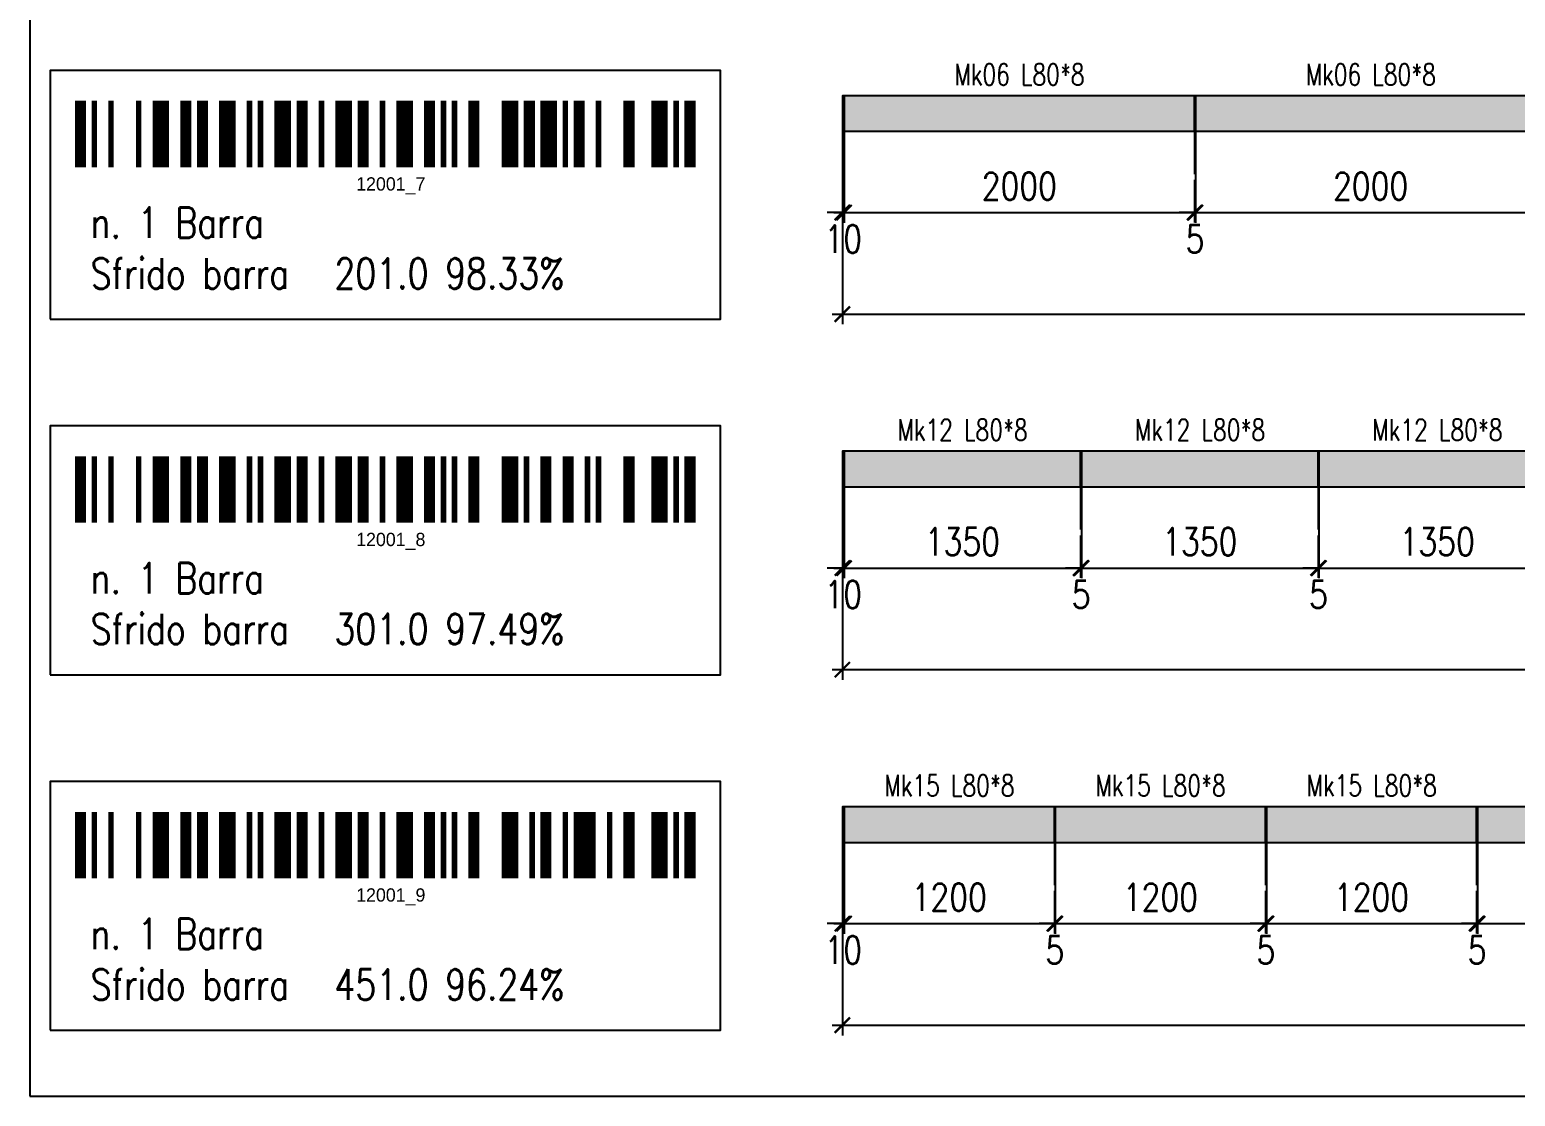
# Model space of a CAD drawing. Header units: millimetres. Extents: x -56 to 421004, y -1 to 91234.
# Drawn here: x 168088 to 176567, y 66304 to 72392 of the extents above; entities that cross this region are included whole.
import ezdxf
from ezdxf.enums import TextEntityAlignment as Align

# ---------------------------------------------------------------- set-up
doc = ezdxf.new("R2010")
doc.units = ezdxf.units.MM
doc.styles.add('EasyCutStyle', font='romans.shx', dxfattribs={"width": 0.8})
doc.styles.add('EasyCutStyleOptimezeBars', font='Romans.shx', dxfattribs={"width": 0.8})
doc.dimstyles.new('EasyCutDimOptimezeBars', dxfattribs={"dimscale": 57.971, "dimtxt": 2.7, "dimasz": 1.5, "dimexe": 1, "dimexo": 0, "dimgap": 1.25, "dimtad": 1, "dimdec": 1, "dimrnd": 0.5, "dimzin": 12, "dimdsep": 46, "dimtxsty": 'EasyCutStyleOptimezeBars', "dimblk": 'ARCHTICK', "dimblk1": 'ARCHTICK', "dimblk2": 'ARCHTICK', "dimcen": 1, "dimdle": 1, "dimclrd": 1, "dimclre": 1, "dimclrt": 3, "dimadec": 3, "dimazin": 0, "dimtfac": 1, "dimtdec": 1, "dimtix": 1, "dimtmove": 0, "dimatfit": 3, "dimfxl": 1, "dimtfill": 1, "dimtolj": 1, "dimtzin": 0, "dimarcsym": 0})

# ---------------------------------------------------------------- blocks, each defined once
blk = doc.blocks.new('BARCODE128_12001_7')
at = {"linetype": 'Continuous'}
for points, const_width in [([(15.5, 0), (15.5, 12)], 3), ([(27.5, 0), (27.5, 12)], 3), ([(37.5, 0), (37.5, 12)], 3), ([(48.5, 0), (48.5, 12)], 3), ([(59.5, 0), (59.5, 12)], 3), ([(78.5, 0), (78.5, 12)], 3), ([(85.5, 0), (85.5, 12)], 3), ([(105.5, 0), (105.5, 12)], 3), ([(1, 0), (1, 12)], 2), ([(3.5, 0), (3.5, 12)], 1), ([(6.5, 0), (6.5, 12)], 1), ([(11.5, 0), (11.5, 12)], 1), ([(20, 0), (20, 12)], 2), ([(23, 0), (23, 12)], 2), ([(31.5, 0), (31.5, 12)], 1), ([(33.5, 0), (33.5, 12)], 1), ([(41, 0), (41, 12)], 2), ([(44.5, 0), (44.5, 12)], 1), ([(52, 0), (52, 12)], 2), ([(55.5, 0), (55.5, 12)], 1), ([(64, 0), (64, 12)], 2), ([(66.5, 0), (66.5, 12)], 1), ([(68.5, 0), (68.5, 12)], 1), ([(72, 0), (72, 12)], 2), ([(82, 0), (82, 12)], 2), ([(88.5, 0), (88.5, 12)], 1), ([(91, 0), (91, 12)], 2), ([(94.5, 0), (94.5, 12)], 1), ([(100, 0), (100, 12)], 2), ([(108.5, 0), (108.5, 12)], 1), ([(111, 0), (111, 12)], 2)]:
    blk.add_lwpolyline(points, dxfattribs=dict(at, const_width=const_width))
blk.add_text('12001_7', height=2.4).set_placement((57, -4.2), align=Align.CENTER)
blk = doc.blocks.new('_ArchTick')
at = {"color": 0, "linetype": 'ByBlock', "const_width": 0.15}
blk.add_lwpolyline([(-0.5, -0.5), (0.5, 0.5)], dxfattribs=at)
blk = doc.blocks.new('*D1040')
at = {"color": 1, "lineweight": -2}
for p, q in [((172726.3, 71812.1), (172726.3, 71290.3)), ((172736.3, 71812.1), (172736.3, 71290.3)), ((172726.3, 71348.3), (172639.3, 71348.3)), ((172726.3, 71348.3), (172736.3, 71348.3)), ((172736.3, 71348.3), (172823.2, 71348.3))]:
    blk.add_line(p, q, dxfattribs=at)
at = {"layer": 'Defpoints', "color": 0}
for p in [(172726.3, 71812.1), (172736.3, 71812.1), (172736.3, 71348.3)]:
    blk.add_point(p, dxfattribs=at)
at = {"color": 1, "lineweight": -2, "xscale": 86.9637, "yscale": 86.9637, "zscale": 86.9637}
blk.add_blockref('_ArchTick', (172726.3, 71348.3), dxfattribs=at)
at = {"color": 1, "lineweight": -2, "xscale": 86.9637, "yscale": 86.9637, "zscale": 86.9637, "rotation": 180}
blk.add_blockref('_ArchTick', (172736.3, 71348.3), dxfattribs=at)
at = {"color": 3, "char_height": 156.53, "attachment_point": 5, "style": 'EasyCutStyleOptimezeBars', "bg_fill": 3, "box_fill_scale": 1.1, "bg_fill_color": 256, "bg_fill_true_color": 13158600}
for s, insert, bg_fill_transparency in [('\\A1;', (172731.3, 71551.2), 10648576), ('\\A1;10', (172731.3, 71197.5), 0)]:
    blk.add_mtext(s, dxfattribs=dict(at, insert=insert, bg_fill_transparency=bg_fill_transparency))
blk = doc.blocks.new('*D1041')
at = {"color": 1, "lineweight": -2}
for p, q in [((172736.3, 71812.1), (172736.3, 71290.3)), ((174736.3, 71812.1), (174736.3, 71290.3)), ((172678.3, 71348.3), (174794.2, 71348.3))]:
    blk.add_line(p, q, dxfattribs=at)
at = {"layer": 'Defpoints', "color": 0}
for p in [(172736.3, 71812.1), (174736.3, 71812.1), (174736.3, 71348.3)]:
    blk.add_point(p, dxfattribs=at)
at = {"color": 1, "lineweight": -2, "xscale": 86.9637, "yscale": 86.9637, "zscale": 86.9637, "rotation": 180}
blk.add_blockref('_ArchTick', (172736.3, 71348.3), dxfattribs=at)
at = {"color": 1, "lineweight": -2, "xscale": 86.9637, "yscale": 86.9637, "zscale": 86.9637}
blk.add_blockref('_ArchTick', (174736.3, 71348.3), dxfattribs=at)
at = {"color": 3, "insert": (173736.3, 71499), "char_height": 156.53, "attachment_point": 5, "style": 'EasyCutStyleOptimezeBars', "bg_fill": 3, "box_fill_scale": 1.1, "bg_fill_color": 256, "bg_fill_true_color": 13158600, "bg_fill_transparency": 10648576}
blk.add_mtext('\\A1;2000', dxfattribs=at)
blk = doc.blocks.new('*D1042')
at = {"color": 1, "lineweight": -2}
for p, q in [((174736.3, 71812.1), (174736.3, 71290.3)), ((174741.3, 71812.1), (174741.3, 71290.3)), ((174736.3, 71348.3), (174649.3, 71348.3)), ((174736.3, 71348.3), (174741.3, 71348.3)), ((174741.3, 71348.3), (174828.2, 71348.3))]:
    blk.add_line(p, q, dxfattribs=at)
at = {"layer": 'Defpoints', "color": 0}
for p in [(174736.3, 71812.1), (174741.3, 71812.1), (174741.3, 71348.3)]:
    blk.add_point(p, dxfattribs=at)
at = {"color": 1, "lineweight": -2, "xscale": 86.9637, "yscale": 86.9637, "zscale": 86.9637}
blk.add_blockref('_ArchTick', (174736.3, 71348.3), dxfattribs=at)
at = {"color": 1, "lineweight": -2, "xscale": 86.9637, "yscale": 86.9637, "zscale": 86.9637, "rotation": 180}
blk.add_blockref('_ArchTick', (174741.3, 71348.3), dxfattribs=at)
at = {"color": 3, "char_height": 156.53, "attachment_point": 5, "style": 'EasyCutStyleOptimezeBars', "bg_fill": 3, "box_fill_scale": 1.1, "bg_fill_color": 256, "bg_fill_true_color": 13158600}
for s, insert, bg_fill_transparency in [('\\A1;', (174738.8, 71551.2), 14797792), ('\\A1;5', (174738.8, 71197.5), 10648576)]:
    blk.add_mtext(s, dxfattribs=dict(at, insert=insert, bg_fill_transparency=bg_fill_transparency))
blk = doc.blocks.new('*D1043')
at = {"color": 1, "lineweight": -2}
for p, q in [((174741.3, 71812.1), (174741.3, 71290.3)), ((176741.3, 71812.1), (176741.3, 71290.3)), ((174683.3, 71348.3), (176799.2, 71348.3))]:
    blk.add_line(p, q, dxfattribs=at)
at = {"layer": 'Defpoints', "color": 0}
for p in [(174741.3, 71812.1), (176741.3, 71812.1), (176741.3, 71348.3)]:
    blk.add_point(p, dxfattribs=at)
at = {"color": 1, "lineweight": -2, "xscale": 86.9637, "yscale": 86.9637, "zscale": 86.9637, "rotation": 180}
blk.add_blockref('_ArchTick', (174741.3, 71348.3), dxfattribs=at)
at = {"color": 1, "lineweight": -2, "xscale": 86.9637, "yscale": 86.9637, "zscale": 86.9637}
blk.add_blockref('_ArchTick', (176741.3, 71348.3), dxfattribs=at)
at = {"color": 3, "insert": (175741.3, 71499), "char_height": 156.53, "attachment_point": 5, "style": 'EasyCutStyleOptimezeBars', "bg_fill": 3, "box_fill_scale": 1.1, "bg_fill_color": 256, "bg_fill_true_color": 13158600, "bg_fill_transparency": 0}
blk.add_mtext('\\A1;2000', dxfattribs=at)
blk = doc.blocks.new('*D1053')
at = {"color": 1, "lineweight": -2}
for p, q in [((172726.3, 71812.1), (172726.3, 70710.5)), ((184727.3, 71812.1), (184727.3, 70710.5)), ((172668.3, 70768.5), (184785.2, 70768.5))]:
    blk.add_line(p, q, dxfattribs=at)
at = {"layer": 'Defpoints', "color": 0}
for p in [(172726.3, 71812.1), (184727.3, 71812.1), (184727.3, 70768.5)]:
    blk.add_point(p, dxfattribs=at)
at = {"color": 1, "lineweight": -2, "xscale": 86.9637, "yscale": 86.9637, "zscale": 86.9637, "rotation": 180}
blk.add_blockref('_ArchTick', (172726.3, 70768.5), dxfattribs=at)
at = {"color": 1, "lineweight": -2, "xscale": 86.9637, "yscale": 86.9637, "zscale": 86.9637}
blk.add_blockref('_ArchTick', (184727.3, 70768.5), dxfattribs=at)
at = {"color": 3, "insert": (178726.8, 70919.3), "char_height": 156.53, "attachment_point": 5, "style": 'EasyCutStyleOptimezeBars', "bg_fill": 3, "box_fill_scale": 1.1, "bg_fill_color": 256, "bg_fill_true_color": 13158600, "bg_fill_transparency": 0}
blk.add_mtext('\\A1;12001', dxfattribs=at)
blk = doc.blocks.new('BARCODE128_12001_8')
at = {"linetype": 'Continuous'}
for points, const_width in [([(15.5, 0), (15.5, 12)], 3), ([(27.5, 0), (27.5, 12)], 3), ([(37.5, 0), (37.5, 12)], 3), ([(48.5, 0), (48.5, 12)], 3), ([(59.5, 0), (59.5, 12)], 3), ([(78.5, 0), (78.5, 12)], 3), ([(105.5, 0), (105.5, 12)], 3), ([(1, 0), (1, 12)], 2), ([(3.5, 0), (3.5, 12)], 1), ([(6.5, 0), (6.5, 12)], 1), ([(11.5, 0), (11.5, 12)], 1), ([(20, 0), (20, 12)], 2), ([(23, 0), (23, 12)], 2), ([(31.5, 0), (31.5, 12)], 1), ([(33.5, 0), (33.5, 12)], 1), ([(41, 0), (41, 12)], 2), ([(44.5, 0), (44.5, 12)], 1), ([(52, 0), (52, 12)], 2), ([(55.5, 0), (55.5, 12)], 1), ([(64, 0), (64, 12)], 2), ([(66.5, 0), (66.5, 12)], 1), ([(68.5, 0), (68.5, 12)], 1), ([(72, 0), (72, 12)], 2), ([(81.5, 0), (81.5, 12)], 1), ([(85, 0), (85, 12)], 2), ([(89, 0), (89, 12)], 2), ([(92.5, 0), (92.5, 12)], 1), ([(94.5, 0), (94.5, 12)], 1), ([(100, 0), (100, 12)], 2), ([(108.5, 0), (108.5, 12)], 1), ([(111, 0), (111, 12)], 2)]:
    blk.add_lwpolyline(points, dxfattribs=dict(at, const_width=const_width))
blk.add_text('12001_8', height=2.4).set_placement((57, -4.2), align=Align.CENTER)
blk = doc.blocks.new('*D1054')
at = {"color": 1, "lineweight": -2}
for p, q in [((172726.3, 69782.9), (172726.3, 69261.2)), ((172736.3, 69782.9), (172736.3, 69261.2)), ((172726.3, 69319.1), (172639.3, 69319.1)), ((172726.3, 69319.1), (172736.3, 69319.1)), ((172736.3, 69319.1), (172823.2, 69319.1))]:
    blk.add_line(p, q, dxfattribs=at)
at = {"layer": 'Defpoints', "color": 0}
for p in [(172726.3, 69782.9), (172736.3, 69782.9), (172736.3, 69319.1)]:
    blk.add_point(p, dxfattribs=at)
at = {"color": 1, "lineweight": -2, "xscale": 86.9637, "yscale": 86.9637, "zscale": 86.9637}
blk.add_blockref('_ArchTick', (172726.3, 69319.1), dxfattribs=at)
at = {"color": 1, "lineweight": -2, "xscale": 86.9637, "yscale": 86.9637, "zscale": 86.9637, "rotation": 180}
blk.add_blockref('_ArchTick', (172736.3, 69319.1), dxfattribs=at)
at = {"color": 3, "char_height": 156.53, "attachment_point": 5, "style": 'EasyCutStyleOptimezeBars', "bg_fill": 3, "box_fill_scale": 1.1, "bg_fill_color": 256, "bg_fill_true_color": 13158600}
for s, insert, bg_fill_transparency in [('\\A1;', (172731.3, 69522), 1661596), ('\\A1;10', (172731.3, 69168.4), 12377620)]:
    blk.add_mtext(s, dxfattribs=dict(at, insert=insert, bg_fill_transparency=bg_fill_transparency))
blk = doc.blocks.new('*D1055')
at = {"color": 1, "lineweight": -2}
for p, q in [((172736.3, 69782.9), (172736.3, 69261.2)), ((174086.3, 69782.9), (174086.3, 69261.2)), ((172678.3, 69319.1), (174144.2, 69319.1))]:
    blk.add_line(p, q, dxfattribs=at)
at = {"layer": 'Defpoints', "color": 0}
for p in [(172736.3, 69782.9), (174086.3, 69782.9), (174086.3, 69319.1)]:
    blk.add_point(p, dxfattribs=at)
at = {"color": 1, "lineweight": -2, "xscale": 86.9637, "yscale": 86.9637, "zscale": 86.9637, "rotation": 180}
blk.add_blockref('_ArchTick', (172736.3, 69319.1), dxfattribs=at)
at = {"color": 1, "lineweight": -2, "xscale": 86.9637, "yscale": 86.9637, "zscale": 86.9637}
blk.add_blockref('_ArchTick', (174086.3, 69319.1), dxfattribs=at)
at = {"color": 3, "insert": (173411.3, 69469.9), "char_height": 156.53, "attachment_point": 5, "style": 'EasyCutStyleOptimezeBars', "bg_fill": 3, "box_fill_scale": 1.1, "bg_fill_color": 256, "bg_fill_true_color": 13158600, "bg_fill_transparency": 10661812}
blk.add_mtext('\\A1;1350', dxfattribs=at)
blk = doc.blocks.new('*D1056')
at = {"color": 1, "lineweight": -2}
for p, q in [((174086.3, 69782.9), (174086.3, 69261.2)), ((174091.3, 69782.9), (174091.3, 69261.2)), ((174086.3, 69319.1), (173999.3, 69319.1)), ((174086.3, 69319.1), (174091.3, 69319.1)), ((174091.3, 69319.1), (174178.2, 69319.1))]:
    blk.add_line(p, q, dxfattribs=at)
at = {"layer": 'Defpoints', "color": 0}
for p in [(174086.3, 69782.9), (174091.3, 69782.9), (174091.3, 69319.1)]:
    blk.add_point(p, dxfattribs=at)
at = {"color": 1, "lineweight": -2, "xscale": 86.9637, "yscale": 86.9637, "zscale": 86.9637}
blk.add_blockref('_ArchTick', (174086.3, 69319.1), dxfattribs=at)
at = {"color": 1, "lineweight": -2, "xscale": 86.9637, "yscale": 86.9637, "zscale": 86.9637, "rotation": 180}
blk.add_blockref('_ArchTick', (174091.3, 69319.1), dxfattribs=at)
at = {"color": 3, "char_height": 156.53, "attachment_point": 5, "style": 'EasyCutStyleOptimezeBars', "bg_fill": 3, "box_fill_scale": 1.1, "bg_fill_color": 256, "bg_fill_true_color": 13158600}
for s, insert, bg_fill_transparency in [('\\A1;', (174088.8, 69522), 8570648), ('\\A1;5', (174088.8, 69168.4), 10661852)]:
    blk.add_mtext(s, dxfattribs=dict(at, insert=insert, bg_fill_transparency=bg_fill_transparency))
blk = doc.blocks.new('*D1057')
at = {"color": 1, "lineweight": -2}
for p, q in [((174091.3, 69782.9), (174091.3, 69261.2)), ((175441.3, 69782.9), (175441.3, 69261.2)), ((174033.3, 69319.1), (175499.2, 69319.1))]:
    blk.add_line(p, q, dxfattribs=at)
at = {"layer": 'Defpoints', "color": 0}
for p in [(174091.3, 69782.9), (175441.3, 69782.9), (175441.3, 69319.1)]:
    blk.add_point(p, dxfattribs=at)
at = {"color": 1, "lineweight": -2, "xscale": 86.9637, "yscale": 86.9637, "zscale": 86.9637, "rotation": 180}
blk.add_blockref('_ArchTick', (174091.3, 69319.1), dxfattribs=at)
at = {"color": 1, "lineweight": -2, "xscale": 86.9637, "yscale": 86.9637, "zscale": 86.9637}
blk.add_blockref('_ArchTick', (175441.3, 69319.1), dxfattribs=at)
at = {"color": 3, "insert": (174766.3, 69469.9), "char_height": 156.53, "attachment_point": 5, "style": 'EasyCutStyleOptimezeBars', "bg_fill": 3, "box_fill_scale": 1.1, "bg_fill_color": 256, "bg_fill_true_color": 13158600, "bg_fill_transparency": 4837207}
blk.add_mtext('\\A1;1350', dxfattribs=at)
blk = doc.blocks.new('*D1058')
at = {"color": 1, "lineweight": -2}
for p, q in [((175441.3, 69782.9), (175441.3, 69261.2)), ((175446.3, 69782.9), (175446.3, 69261.2)), ((175441.3, 69319.1), (175354.3, 69319.1)), ((175441.3, 69319.1), (175446.3, 69319.1)), ((175446.3, 69319.1), (175533.2, 69319.1))]:
    blk.add_line(p, q, dxfattribs=at)
at = {"layer": 'Defpoints', "color": 0}
for p in [(175441.3, 69782.9), (175446.3, 69782.9), (175446.3, 69319.1)]:
    blk.add_point(p, dxfattribs=at)
at = {"color": 1, "lineweight": -2, "xscale": 86.9637, "yscale": 86.9637, "zscale": 86.9637}
blk.add_blockref('_ArchTick', (175441.3, 69319.1), dxfattribs=at)
at = {"color": 1, "lineweight": -2, "xscale": 86.9637, "yscale": 86.9637, "zscale": 86.9637, "rotation": 180}
blk.add_blockref('_ArchTick', (175446.3, 69319.1), dxfattribs=at)
at = {"color": 3, "char_height": 156.53, "attachment_point": 5, "style": 'EasyCutStyleOptimezeBars', "bg_fill": 3, "box_fill_scale": 1.1, "bg_fill_color": 256, "bg_fill_true_color": 13158600}
for s, insert, bg_fill_transparency in [('\\A1;', (175443.8, 69522), 10662328), ('\\A1;5', (175443.8, 69168.4), 0)]:
    blk.add_mtext(s, dxfattribs=dict(at, insert=insert, bg_fill_transparency=bg_fill_transparency))
blk = doc.blocks.new('*D1059')
at = {"color": 1, "lineweight": -2}
for p, q in [((175446.3, 69782.9), (175446.3, 69261.2)), ((176796.3, 69782.9), (176796.3, 69261.2)), ((175388.3, 69319.1), (176854.2, 69319.1))]:
    blk.add_line(p, q, dxfattribs=at)
at = {"layer": 'Defpoints', "color": 0}
for p in [(175446.3, 69782.9), (176796.3, 69782.9), (176796.3, 69319.1)]:
    blk.add_point(p, dxfattribs=at)
at = {"color": 1, "lineweight": -2, "xscale": 86.9637, "yscale": 86.9637, "zscale": 86.9637, "rotation": 180}
blk.add_blockref('_ArchTick', (175446.3, 69319.1), dxfattribs=at)
at = {"color": 1, "lineweight": -2, "xscale": 86.9637, "yscale": 86.9637, "zscale": 86.9637}
blk.add_blockref('_ArchTick', (176796.3, 69319.1), dxfattribs=at)
at = {"color": 3, "insert": (176121.3, 69469.9), "char_height": 156.53, "attachment_point": 5, "style": 'EasyCutStyleOptimezeBars', "bg_fill": 3, "box_fill_scale": 1.1, "bg_fill_color": 256, "bg_fill_true_color": 13158600, "bg_fill_transparency": 10662328}
blk.add_mtext('\\A1;1350', dxfattribs=at)
blk = doc.blocks.new('*D1073')
at = {"color": 1, "lineweight": -2}
for p, q in [((172726.3, 69782.9), (172726.3, 68681.4)), ((184727.3, 69782.9), (184727.3, 68681.4)), ((172668.3, 68739.4), (184785.2, 68739.4))]:
    blk.add_line(p, q, dxfattribs=at)
at = {"layer": 'Defpoints', "color": 0}
for p in [(172726.3, 69782.9), (184727.3, 69782.9), (184727.3, 68739.4)]:
    blk.add_point(p, dxfattribs=at)
at = {"color": 1, "lineweight": -2, "xscale": 86.9637, "yscale": 86.9637, "zscale": 86.9637, "rotation": 180}
blk.add_blockref('_ArchTick', (172726.3, 68739.4), dxfattribs=at)
at = {"color": 1, "lineweight": -2, "xscale": 86.9637, "yscale": 86.9637, "zscale": 86.9637}
blk.add_blockref('_ArchTick', (184727.3, 68739.4), dxfattribs=at)
at = {"color": 3, "insert": (178726.8, 68890.1), "char_height": 156.53, "attachment_point": 5, "style": 'EasyCutStyleOptimezeBars', "bg_fill": 3, "box_fill_scale": 1.1, "bg_fill_color": 256, "bg_fill_true_color": 13158600, "bg_fill_transparency": 10651156}
blk.add_mtext('\\A1;12001', dxfattribs=at)
blk = doc.blocks.new('BARCODE128_12001_9')
at = {"linetype": 'Continuous'}
for points, const_width in [([(15.5, 0), (15.5, 12)], 3), ([(27.5, 0), (27.5, 12)], 3), ([(37.5, 0), (37.5, 12)], 3), ([(48.5, 0), (48.5, 12)], 3), ([(59.5, 0), (59.5, 12)], 3), ([(78.5, 0), (78.5, 12)], 3), ([(92, 0), (92, 12)], 4), ([(105.5, 0), (105.5, 12)], 3), ([(1, 0), (1, 12)], 2), ([(3.5, 0), (3.5, 12)], 1), ([(6.5, 0), (6.5, 12)], 1), ([(11.5, 0), (11.5, 12)], 1), ([(20, 0), (20, 12)], 2), ([(23, 0), (23, 12)], 2), ([(31.5, 0), (31.5, 12)], 1), ([(33.5, 0), (33.5, 12)], 1), ([(41, 0), (41, 12)], 2), ([(44.5, 0), (44.5, 12)], 1), ([(52, 0), (52, 12)], 2), ([(55.5, 0), (55.5, 12)], 1), ([(64, 0), (64, 12)], 2), ([(66.5, 0), (66.5, 12)], 1), ([(68.5, 0), (68.5, 12)], 1), ([(72, 0), (72, 12)], 2), ([(82.5, 0), (82.5, 12)], 1), ([(85, 0), (85, 12)], 2), ([(88.5, 0), (88.5, 12)], 1), ([(96.5, 0), (96.5, 12)], 1), ([(100, 0), (100, 12)], 2), ([(108.5, 0), (108.5, 12)], 1), ([(111, 0), (111, 12)], 2)]:
    blk.add_lwpolyline(points, dxfattribs=dict(at, const_width=const_width))
blk.add_text('12001_9', height=2.4).set_placement((57, -4.2), align=Align.CENTER)
blk = doc.blocks.new('*D1074')
at = {"color": 1, "lineweight": -2}
for p, q in [((172726.3, 67753.8), (172726.3, 67232)), ((172736.3, 67753.8), (172736.3, 67232)), ((172726.3, 67290), (172639.3, 67290)), ((172726.3, 67290), (172736.3, 67290)), ((172736.3, 67290), (172823.2, 67290))]:
    blk.add_line(p, q, dxfattribs=at)
at = {"layer": 'Defpoints', "color": 0}
for p in [(172726.3, 67753.8), (172736.3, 67753.8), (172736.3, 67290)]:
    blk.add_point(p, dxfattribs=at)
at = {"color": 1, "lineweight": -2, "xscale": 86.9637, "yscale": 86.9637, "zscale": 86.9637}
blk.add_blockref('_ArchTick', (172726.3, 67290), dxfattribs=at)
at = {"color": 1, "lineweight": -2, "xscale": 86.9637, "yscale": 86.9637, "zscale": 86.9637, "rotation": 180}
blk.add_blockref('_ArchTick', (172736.3, 67290), dxfattribs=at)
at = {"color": 3, "char_height": 156.53, "attachment_point": 5, "style": 'EasyCutStyleOptimezeBars', "bg_fill": 3, "box_fill_scale": 1.1, "bg_fill_color": 256, "bg_fill_true_color": 13158600}
for s, insert, bg_fill_transparency in [('\\A1;', (172731.3, 67492.9), 12337396), ('\\A1;10', (172731.3, 67139.2), 4297356)]:
    blk.add_mtext(s, dxfattribs=dict(at, insert=insert, bg_fill_transparency=bg_fill_transparency))
blk = doc.blocks.new('*D1075')
at = {"color": 1, "lineweight": -2}
for p, q in [((172736.3, 67753.8), (172736.3, 67232)), ((173936.3, 67753.8), (173936.3, 67232)), ((172678.3, 67290), (173994.2, 67290))]:
    blk.add_line(p, q, dxfattribs=at)
at = {"layer": 'Defpoints', "color": 0}
for p in [(172736.3, 67753.8), (173936.3, 67753.8), (173936.3, 67290)]:
    blk.add_point(p, dxfattribs=at)
at = {"color": 1, "lineweight": -2, "xscale": 86.9637, "yscale": 86.9637, "zscale": 86.9637, "rotation": 180}
blk.add_blockref('_ArchTick', (172736.3, 67290), dxfattribs=at)
at = {"color": 1, "lineweight": -2, "xscale": 86.9637, "yscale": 86.9637, "zscale": 86.9637}
blk.add_blockref('_ArchTick', (173936.3, 67290), dxfattribs=at)
at = {"color": 3, "insert": (173336.3, 67440.7), "char_height": 156.53, "attachment_point": 5, "style": 'EasyCutStyleOptimezeBars', "bg_fill": 3, "box_fill_scale": 1.1, "bg_fill_color": 256, "bg_fill_true_color": 13158600, "bg_fill_transparency": 0}
blk.add_mtext('\\A1;1200', dxfattribs=at)
blk = doc.blocks.new('*D1076')
at = {"color": 1, "lineweight": -2}
for p, q in [((173936.3, 67753.8), (173936.3, 67232)), ((173941.3, 67753.8), (173941.3, 67232)), ((173936.3, 67290), (173849.3, 67290)), ((173936.3, 67290), (173941.3, 67290)), ((173941.3, 67290), (174028.2, 67290))]:
    blk.add_line(p, q, dxfattribs=at)
at = {"layer": 'Defpoints', "color": 0}
for p in [(173936.3, 67753.8), (173941.3, 67753.8), (173941.3, 67290)]:
    blk.add_point(p, dxfattribs=at)
at = {"color": 1, "lineweight": -2, "xscale": 86.9637, "yscale": 86.9637, "zscale": 86.9637}
blk.add_blockref('_ArchTick', (173936.3, 67290), dxfattribs=at)
at = {"color": 1, "lineweight": -2, "xscale": 86.9637, "yscale": 86.9637, "zscale": 86.9637, "rotation": 180}
blk.add_blockref('_ArchTick', (173941.3, 67290), dxfattribs=at)
at = {"color": 3, "char_height": 156.53, "attachment_point": 5, "style": 'EasyCutStyleOptimezeBars', "bg_fill": 3, "box_fill_scale": 1.1, "bg_fill_color": 256, "bg_fill_true_color": 13158600}
for s, insert, bg_fill_transparency in [('\\A1;', (173938.8, 67492.9), 16399180), ('\\A1;5', (173938.8, 67139.2), 0)]:
    blk.add_mtext(s, dxfattribs=dict(at, insert=insert, bg_fill_transparency=bg_fill_transparency))
blk = doc.blocks.new('*D1077')
at = {"color": 1, "lineweight": -2}
for p, q in [((173941.3, 67753.8), (173941.3, 67232)), ((175141.3, 67753.8), (175141.3, 67232)), ((173883.3, 67290), (175199.2, 67290))]:
    blk.add_line(p, q, dxfattribs=at)
at = {"layer": 'Defpoints', "color": 0}
for p in [(173941.3, 67753.8), (175141.3, 67753.8), (175141.3, 67290)]:
    blk.add_point(p, dxfattribs=at)
at = {"color": 1, "lineweight": -2, "xscale": 86.9637, "yscale": 86.9637, "zscale": 86.9637, "rotation": 180}
blk.add_blockref('_ArchTick', (173941.3, 67290), dxfattribs=at)
at = {"color": 1, "lineweight": -2, "xscale": 86.9637, "yscale": 86.9637, "zscale": 86.9637}
blk.add_blockref('_ArchTick', (175141.3, 67290), dxfattribs=at)
at = {"color": 3, "insert": (174541.3, 67440.7), "char_height": 156.53, "attachment_point": 5, "style": 'EasyCutStyleOptimezeBars', "bg_fill": 3, "box_fill_scale": 1.1, "bg_fill_color": 256, "bg_fill_true_color": 13158600, "bg_fill_transparency": 16412624}
blk.add_mtext('\\A1;1200', dxfattribs=at)
blk = doc.blocks.new('*D1078')
at = {"color": 1, "lineweight": -2}
for p, q in [((175141.3, 67753.8), (175141.3, 67232)), ((175146.3, 67753.8), (175146.3, 67232)), ((175141.3, 67290), (175054.3, 67290)), ((175141.3, 67290), (175146.3, 67290)), ((175146.3, 67290), (175233.2, 67290))]:
    blk.add_line(p, q, dxfattribs=at)
at = {"layer": 'Defpoints', "color": 0}
for p in [(175141.3, 67753.8), (175146.3, 67753.8), (175146.3, 67290)]:
    blk.add_point(p, dxfattribs=at)
at = {"color": 1, "lineweight": -2, "xscale": 86.9637, "yscale": 86.9637, "zscale": 86.9637}
blk.add_blockref('_ArchTick', (175141.3, 67290), dxfattribs=at)
at = {"color": 1, "lineweight": -2, "xscale": 86.9637, "yscale": 86.9637, "zscale": 86.9637, "rotation": 180}
blk.add_blockref('_ArchTick', (175146.3, 67290), dxfattribs=at)
at = {"color": 3, "char_height": 156.53, "attachment_point": 5, "style": 'EasyCutStyleOptimezeBars', "bg_fill": 3, "box_fill_scale": 1.1, "bg_fill_color": 256, "bg_fill_true_color": 13158600}
for s, insert, bg_fill_transparency in [('\\A1;', (175143.8, 67492.9), 10674712), ('\\A1;5', (175143.8, 67139.2), 0)]:
    blk.add_mtext(s, dxfattribs=dict(at, insert=insert, bg_fill_transparency=bg_fill_transparency))
blk = doc.blocks.new('*D1079')
at = {"color": 1, "lineweight": -2}
for p, q in [((175146.3, 67753.8), (175146.3, 67232)), ((176346.3, 67753.8), (176346.3, 67232)), ((175088.3, 67290), (176404.2, 67290))]:
    blk.add_line(p, q, dxfattribs=at)
at = {"layer": 'Defpoints', "color": 0}
for p in [(175146.3, 67753.8), (176346.3, 67753.8), (176346.3, 67290)]:
    blk.add_point(p, dxfattribs=at)
at = {"color": 1, "lineweight": -2, "xscale": 86.9637, "yscale": 86.9637, "zscale": 86.9637, "rotation": 180}
blk.add_blockref('_ArchTick', (175146.3, 67290), dxfattribs=at)
at = {"color": 1, "lineweight": -2, "xscale": 86.9637, "yscale": 86.9637, "zscale": 86.9637}
blk.add_blockref('_ArchTick', (176346.3, 67290), dxfattribs=at)
at = {"color": 3, "insert": (175746.3, 67440.7), "char_height": 156.53, "attachment_point": 5, "style": 'EasyCutStyleOptimezeBars', "bg_fill": 3, "box_fill_scale": 1.1, "bg_fill_color": 256, "bg_fill_true_color": 13158600, "bg_fill_transparency": 3562700}
blk.add_mtext('\\A1;1200', dxfattribs=at)
blk = doc.blocks.new('*D1080')
at = {"color": 1, "lineweight": -2}
for p, q in [((176346.3, 67753.8), (176346.3, 67232)), ((176351.3, 67753.8), (176351.3, 67232)), ((176346.3, 67290), (176259.3, 67290)), ((176346.3, 67290), (176351.3, 67290)), ((176351.3, 67290), (176438.2, 67290))]:
    blk.add_line(p, q, dxfattribs=at)
at = {"layer": 'Defpoints', "color": 0}
for p in [(176346.3, 67753.8), (176351.3, 67753.8), (176351.3, 67290)]:
    blk.add_point(p, dxfattribs=at)
at = {"color": 1, "lineweight": -2, "xscale": 86.9637, "yscale": 86.9637, "zscale": 86.9637}
blk.add_blockref('_ArchTick', (176346.3, 67290), dxfattribs=at)
at = {"color": 1, "lineweight": -2, "xscale": 86.9637, "yscale": 86.9637, "zscale": 86.9637, "rotation": 180}
blk.add_blockref('_ArchTick', (176351.3, 67290), dxfattribs=at)
at = {"color": 3, "char_height": 156.53, "attachment_point": 5, "style": 'EasyCutStyleOptimezeBars', "bg_fill": 3, "box_fill_scale": 1.1, "bg_fill_color": 256, "bg_fill_true_color": 13158600}
for s, insert, bg_fill_transparency in [('\\A1;', (176348.8, 67492.9), 16433296), ('\\A1;5', (176348.8, 67139.2), 16433232)]:
    blk.add_mtext(s, dxfattribs=dict(at, insert=insert, bg_fill_transparency=bg_fill_transparency))
blk = doc.blocks.new('*D1081')
at = {"color": 1, "lineweight": -2}
for p, q in [((176351.3, 67753.8), (176351.3, 67232)), ((177551.3, 67753.8), (177551.3, 67232)), ((176293.3, 67290), (177609.2, 67290))]:
    blk.add_line(p, q, dxfattribs=at)
at = {"layer": 'Defpoints', "color": 0}
for p in [(176351.3, 67753.8), (177551.3, 67753.8), (177551.3, 67290)]:
    blk.add_point(p, dxfattribs=at)
at = {"color": 1, "lineweight": -2, "xscale": 86.9637, "yscale": 86.9637, "zscale": 86.9637, "rotation": 180}
blk.add_blockref('_ArchTick', (176351.3, 67290), dxfattribs=at)
at = {"color": 1, "lineweight": -2, "xscale": 86.9637, "yscale": 86.9637, "zscale": 86.9637}
blk.add_blockref('_ArchTick', (177551.3, 67290), dxfattribs=at)
at = {"color": 3, "insert": (176951.3, 67440.7), "char_height": 156.53, "attachment_point": 5, "style": 'EasyCutStyleOptimezeBars', "bg_fill": 3, "box_fill_scale": 1.1, "bg_fill_color": 256, "bg_fill_true_color": 13158600, "bg_fill_transparency": 16442432}
blk.add_mtext('\\A1;1200', dxfattribs=at)
blk = doc.blocks.new('*D1095')
at = {"color": 1, "lineweight": -2}
for p, q in [((172726.3, 67753.8), (172726.3, 66652.2)), ((184727.3, 67753.8), (184727.3, 66652.2)), ((172668.3, 66710.2), (184785.2, 66710.2))]:
    blk.add_line(p, q, dxfattribs=at)
at = {"layer": 'Defpoints', "color": 0}
for p in [(172726.3, 67753.8), (184727.3, 67753.8), (184727.3, 66710.2)]:
    blk.add_point(p, dxfattribs=at)
at = {"color": 1, "lineweight": -2, "xscale": 86.9637, "yscale": 86.9637, "zscale": 86.9637, "rotation": 180}
blk.add_blockref('_ArchTick', (172726.3, 66710.2), dxfattribs=at)
at = {"color": 1, "lineweight": -2, "xscale": 86.9637, "yscale": 86.9637, "zscale": 86.9637}
blk.add_blockref('_ArchTick', (184727.3, 66710.2), dxfattribs=at)
at = {"color": 3, "insert": (178726.8, 66861), "char_height": 156.53, "attachment_point": 5, "style": 'EasyCutStyleOptimezeBars', "bg_fill": 3, "box_fill_scale": 1.1, "bg_fill_color": 256, "bg_fill_true_color": 13158600, "bg_fill_transparency": 0}
blk.add_mtext('\\A1;12001', dxfattribs=at)

msp = doc.modelspace()

# ---------------------------------------------------------------- linework, layer by layer
at = {"color": 5}
msp.add_lwpolyline([(168088.21, 66304.39), (185307.02, 66304.39), (185307.02, 78479.31), (168088.21, 78479.31)], close=True, dxfattribs=at)
at = {"color": 231, "true_color": 0xfd58be}
for points in [[(172726.27, 71812.09), (184727.27, 71812.09), (184727.27, 72015), (172726.27, 72015)], [(172726.27, 69782.94), (184727.27, 69782.94), (184727.27, 69985.85), (172726.27, 69985.85)], [(172726.27, 67753.78), (184727.27, 67753.78), (184727.27, 67956.7), (172726.27, 67956.7)]]:
    msp.add_lwpolyline(points, close=True, dxfattribs=at)
at = {"color": 7}
for points in [[(172736.27, 71812.09), (174736.27, 71812.09), (174736.27, 72015), (172736.27, 72015)], [(174741.27, 71812.09), (176741.27, 71812.09), (176741.27, 72015), (174741.27, 72015)], [(172736.27, 69782.94), (174086.27, 69782.94), (174086.27, 69985.85), (172736.27, 69985.85)], [(174091.27, 69782.94), (175441.27, 69782.94), (175441.27, 69985.85), (174091.27, 69985.85)], [(175446.27, 69782.94), (176796.27, 69782.94), (176796.27, 69985.85), (175446.27, 69985.85)], [(172736.27, 67753.78), (173936.27, 67753.78), (173936.27, 67956.7), (172736.27, 67956.7)], [(173941.27, 67753.78), (175141.27, 67753.78), (175141.27, 67956.7), (173941.27, 67956.7)], [(175146.27, 67753.78), (176346.27, 67753.78), (176346.27, 67956.7), (175146.27, 67956.7)], [(176351.27, 67753.78), (177551.27, 67753.78), (177551.27, 67956.7), (176351.27, 67956.7)]]:
    msp.add_lwpolyline(points, close=True, dxfattribs=at)
at = {"color": 54, "true_color": 0xa19317}
for points in [[(172736.27, 71812.09), (174736.27, 71812.09), (172736.27, 72015), (174736.27, 72015)], [(174741.27, 71812.09), (176741.27, 71812.09), (174741.27, 72015), (176741.27, 72015)]]:
    msp.add_solid(points, dxfattribs=at)
at = {"color": 44, "true_color": 0x976517}
for points in [[(172736.27, 69782.94), (174086.27, 69782.94), (172736.27, 69985.85), (174086.27, 69985.85)], [(174091.27, 69782.94), (175441.27, 69782.94), (174091.27, 69985.85), (175441.27, 69985.85)], [(175446.27, 69782.94), (176796.27, 69782.94), (175446.27, 69985.85), (176796.27, 69985.85)]]:
    msp.add_solid(points, dxfattribs=at)
at = {"color": 34, "true_color": 0x945b17}
for points in [[(172736.27, 67753.78), (173936.27, 67753.78), (172736.27, 67956.7), (173936.27, 67956.7)], [(173941.27, 67753.78), (175141.27, 67753.78), (173941.27, 67956.7), (175141.27, 67956.7)], [(175146.27, 67753.78), (176346.27, 67753.78), (175146.27, 67956.7), (176346.27, 67956.7)], [(176351.27, 67753.78), (177551.27, 67753.78), (176351.27, 67956.7), (177551.27, 67956.7)]]:
    msp.add_solid(points, dxfattribs=at)

# ---------------------------------------------------------------- texts
at = {"style": 'EasyCutStyle', "width": 0.75}
for s, p in [('Mk06 L80*8', (173737.27, 72075.88)), ('Mk06 L80*8', (175742.27, 72075.88)), ('Mk12 L80*8', (173412.27, 70046.73)), ('Mk12 L80*8', (174767.27, 70046.73)), ('Mk12 L80*8', (176122.27, 70046.73)), ('Mk15 L80*8', (173337.27, 68017.57)), ('Mk15 L80*8', (174542.27, 68017.57)), ('Mk15 L80*8', (175747.27, 68017.57))]:
    msp.add_text(s, height=121.749, dxfattribs=at).set_placement(p, align=Align.CENTER)

# ---------------------------------------------------------------- next in the draw order: texts
at = {"color": 71, "char_height": 173.9274, "attachment_point": 1, "bg_fill": 2}
for s, insert in [('{\\Fromans|c0;\\W0.8;\\C2;n. 1 Barra^J\\C1;Sfrido barra^I\\C7;201.0 98.33%', (168436.06, 71377.27)), ('{\\Fromans|c0;\\W0.8;\\C2;n. 1 Barra^J\\C1;Sfrido barra^I\\C7;301.0 97.49%', (168436.06, 69348.12)), ('{\\Fromans|c0;\\W0.8;\\C2;n. 1 Barra^J\\C1;Sfrido barra^I\\C7;451.0 96.24%', (168436.06, 67318.96))]:
    msp.add_mtext(s, dxfattribs=dict(at, insert=insert))

# ---------------------------------------------------------------- next in the draw order: dimensions: what is measured, and where the dimension line sits
for base, p1, p2, picture, middle in [((172736.27, 71348.28), (172726.27, 71812.09), (172736.27, 71812.09), '*D1040', (172731.27, 71348.28)), ((172736.27, 69319.13), (172726.27, 69782.94), (172736.27, 69782.94), '*D1054', (172731.27, 69319.13)), ((172736.27, 67289.98), (172726.27, 67753.78), (172736.27, 67753.78), '*D1074', (172731.27, 67289.98))]:
    dim = msp.add_linear_dim(base=base, p1=p1, p2=p2, text='\\X<>', dimstyle='EasyCutDimOptimezeBars', override={"dimscale": 57.9758})
    dim.commit()
    dim.dimension.update_dxf_attribs({"geometry": picture, "text_midpoint": middle})

# ---------------------------------------------------------------- next in the draw order: linework, layer by layer
at = {"color": 5}
for points in [[(168204.16, 70739.54), (172030.56, 70739.54), (172030.56, 72159.94), (168204.16, 72159.94)], [(168204.16, 68710.38), (172030.56, 68710.38), (172030.56, 70130.79), (168204.16, 70130.79)], [(168204.16, 66681.23), (172030.56, 66681.23), (172030.56, 68101.64), (168204.16, 68101.64)]]:
    msp.add_lwpolyline(points, close=True, dxfattribs=at)

# ---------------------------------------------------------------- next in the draw order: block references
at = {"xscale": 31.62316363636637, "yscale": 31.62316363636637, "zscale": 31.62316363636364}
for name, p in [('BARCODE128_12001_7', (168346.47, 71606.54)), ('BARCODE128_12001_8', (168346.47, 69577.39)), ('BARCODE128_12001_9', (168346.47, 67548.23))]:
    msp.add_blockref(name, p, dxfattribs=at)

# ---------------------------------------------------------------- next in the draw order: dimensions: what is measured, and where the dimension line sits
for base, p1, p2, picture, middle in [((174736.27, 71348.28), (172736.27, 71812.09), (174736.27, 71812.09), '*D1041', (173736.27, 71499.02)), ((174086.27, 69319.13), (172736.27, 69782.94), (174086.27, 69782.94), '*D1055', (173411.27, 69469.87)), ((173936.27, 67289.98), (172736.27, 67753.78), (173936.27, 67753.78), '*D1075', (173336.27, 67440.71))]:
    dim = msp.add_linear_dim(base=base, p1=p1, p2=p2, dimstyle='EasyCutDimOptimezeBars', override={"dimscale": 57.9758, "dimtad": 1})
    dim.commit()
    dim.dimension.update_dxf_attribs({"geometry": picture, "text_midpoint": middle})

# ---------------------------------------------------------------- next in the draw order: dimensions: what is measured, and where the dimension line sits
for base, p1, p2, picture, middle in [((174741.27, 71348.28), (174736.27, 71812.09), (174741.27, 71812.09), '*D1042', (174738.77, 71348.28)), ((174091.27, 69319.13), (174086.27, 69782.94), (174091.27, 69782.94), '*D1056', (174088.77, 69319.13)), ((173941.27, 67289.98), (173936.27, 67753.78), (173941.27, 67753.78), '*D1076', (173938.77, 67289.98))]:
    dim = msp.add_linear_dim(base=base, p1=p1, p2=p2, text='\\X<>', dimstyle='EasyCutDimOptimezeBars', override={"dimscale": 57.9758})
    dim.commit()
    dim.dimension.update_dxf_attribs({"geometry": picture, "text_midpoint": middle})

# ---------------------------------------------------------------- next in the draw order: dimensions: what is measured, and where the dimension line sits
for base, p1, p2, picture, middle in [((176741.27, 71348.28), (174741.27, 71812.09), (176741.27, 71812.09), '*D1043', (175741.27, 71499.02)), ((175441.27, 69319.13), (174091.27, 69782.94), (175441.27, 69782.94), '*D1057', (174766.27, 69469.87)), ((175141.27, 67289.98), (173941.27, 67753.78), (175141.27, 67753.78), '*D1077', (174541.27, 67440.71))]:
    dim = msp.add_linear_dim(base=base, p1=p1, p2=p2, dimstyle='EasyCutDimOptimezeBars', override={"dimscale": 57.9758, "dimtad": 1})
    dim.commit()
    dim.dimension.update_dxf_attribs({"geometry": picture, "text_midpoint": middle})

# ---------------------------------------------------------------- next in the draw order: dimensions: what is measured, and where the dimension line sits
dim = msp.add_linear_dim(base=(184727.27, 70768.52), p1=(172726.27, 71812.09), p2=(184727.27, 71812.09), dimstyle='EasyCutDimOptimezeBars', override={"dimscale": 57.9758, "dimtad": 1})
dim.commit()
dim.dimension.update_dxf_attribs({"geometry": '*D1053', "text_midpoint": (178726.77, 70919.26)})
for base, p1, p2, picture, middle in [((175446.27, 69319.13), (175441.27, 69782.94), (175446.27, 69782.94), '*D1058', (175443.77, 69319.13)), ((175146.27, 67289.98), (175141.27, 67753.78), (175146.27, 67753.78), '*D1078', (175143.77, 67289.98))]:
    dim = msp.add_linear_dim(base=base, p1=p1, p2=p2, text='\\X<>', dimstyle='EasyCutDimOptimezeBars', override={"dimscale": 57.9758})
    dim.commit()
    dim.dimension.update_dxf_attribs({"geometry": picture, "text_midpoint": middle})

# ---------------------------------------------------------------- next in the draw order: dimensions: what is measured, and where the dimension line sits
for base, p1, p2, picture, middle in [((176796.27, 69319.13), (175446.27, 69782.94), (176796.27, 69782.94), '*D1059', (176121.27, 69469.87)), ((176346.27, 67289.98), (175146.27, 67753.78), (176346.27, 67753.78), '*D1079', (175746.27, 67440.71))]:
    dim = msp.add_linear_dim(base=base, p1=p1, p2=p2, dimstyle='EasyCutDimOptimezeBars', override={"dimscale": 57.9758, "dimtad": 1})
    dim.commit()
    dim.dimension.update_dxf_attribs({"geometry": picture, "text_midpoint": middle})

# ---------------------------------------------------------------- next in the draw order: dimensions: what is measured, and where the dimension line sits
dim = msp.add_linear_dim(base=(184727.27, 68739.37), p1=(172726.27, 69782.94), p2=(184727.27, 69782.94), dimstyle='EasyCutDimOptimezeBars', override={"dimscale": 57.9758, "dimtad": 1})
dim.commit()
dim.dimension.update_dxf_attribs({"geometry": '*D1073', "text_midpoint": (178726.77, 68890.11)})
dim = msp.add_linear_dim(base=(176351.27, 67289.98), p1=(176346.27, 67753.78), p2=(176351.27, 67753.78), text='\\X<>', dimstyle='EasyCutDimOptimezeBars', override={"dimscale": 57.9758})
dim.commit()
dim.dimension.update_dxf_attribs({"geometry": '*D1080', "text_midpoint": (176348.77, 67289.98)})

# ---------------------------------------------------------------- next in the draw order: dimensions: what is measured, and where the dimension line sits
dim = msp.add_linear_dim(base=(177551.27, 67289.98), p1=(176351.27, 67753.78), p2=(177551.27, 67753.78), dimstyle='EasyCutDimOptimezeBars', override={"dimscale": 57.9758, "dimtad": 1})
dim.commit()
dim.dimension.update_dxf_attribs({"geometry": '*D1081', "text_midpoint": (176951.27, 67440.71)})

# ---------------------------------------------------------------- next in the draw order: dimensions: what is measured, and where the dimension line sits
dim = msp.add_linear_dim(base=(184727.27, 66710.22), p1=(172726.27, 67753.78), p2=(184727.27, 67753.78), dimstyle='EasyCutDimOptimezeBars', override={"dimscale": 57.9758, "dimtad": 1})
dim.commit()
dim.dimension.update_dxf_attribs({"geometry": '*D1095', "text_midpoint": (178726.77, 66860.96)})

doc.saveas('drawing.dxf')
